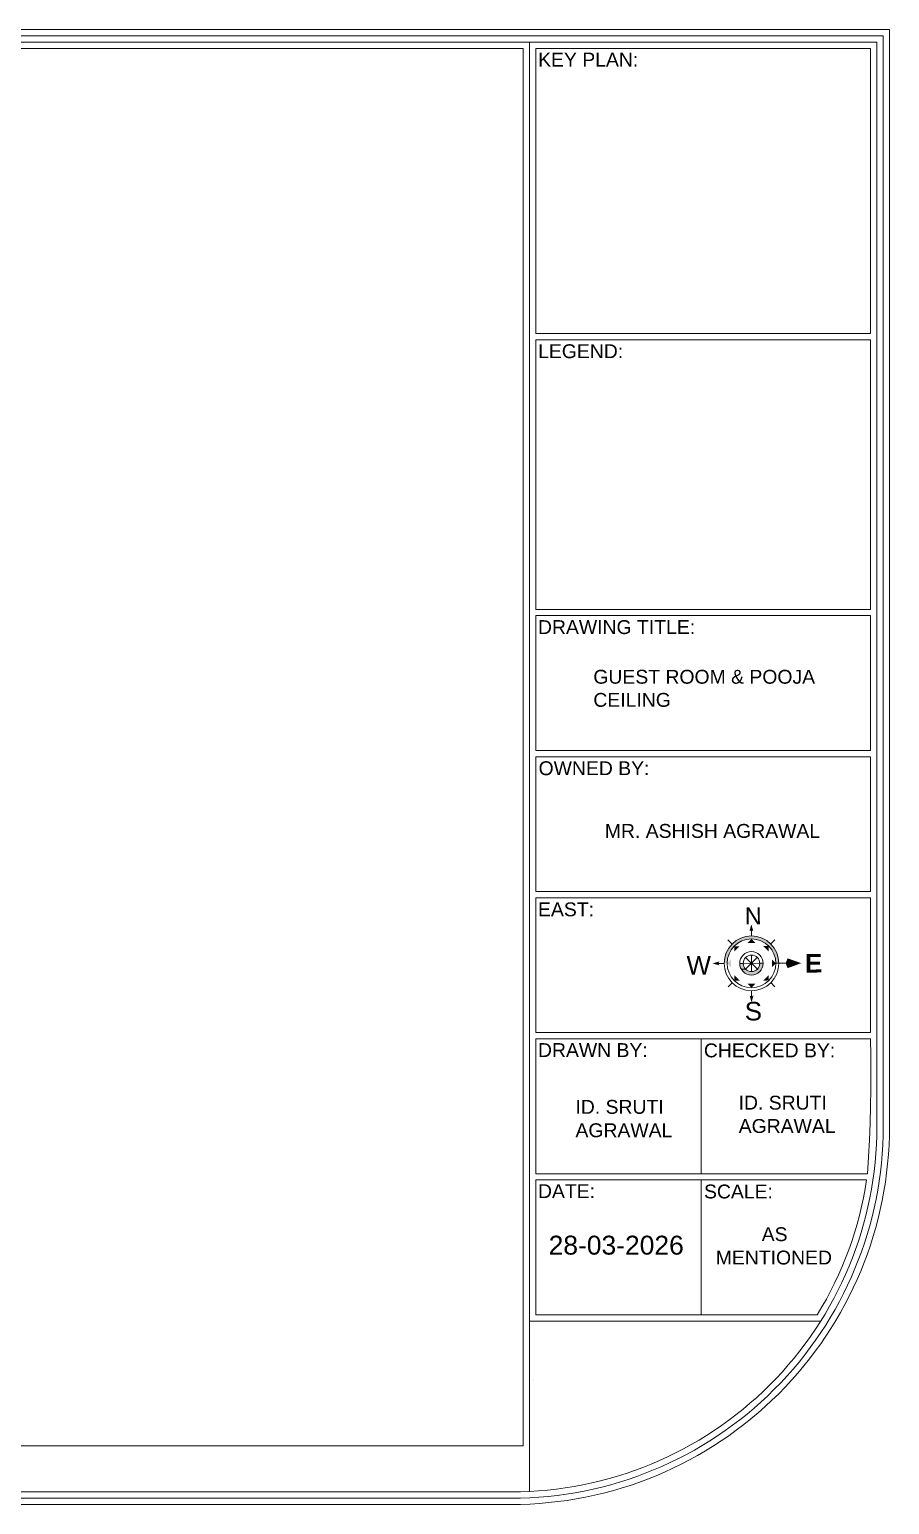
# Model space of a CAD drawing. Header units: inches. Extents: x 213 to 17763, y -4830 to 1802.
# Drawn here: x 13413.8 to 13613.1, y -3641.4 to -3299.5 of the extents above; entities that cross this region are included whole.
import ezdxf

# ---------------------------------------------------------------- set-up
doc = ezdxf.new("R2010")
doc.units = ezdxf.units.IN
doc.header["$MEASUREMENT"] = 0
for name, color, linetype in [('PDF2_0', 7, 'Continuous'), ('PDF2_MK. FURNITURE', 7, 'Continuous'), ('PDF2_MK. HATCH', 7, 'Continuous'), ('PDF2_Text', 1, 'Continuous')]:
    doc.layers.add(name, color=color, linetype=linetype)
doc.layers.add('PDF2_MK. KITCHEN ESSENTAILS', color=7, linetype='Continuous', true_color=0x767676)
doc.styles.add('PDF Arial', font='arial.ttf')

msp = doc.modelspace()

# ---------------------------------------------------------------- hatches: boundary and pattern name
at = {"layer": 'PDF2_0', "lineweight": 5, "transparency": 33554559}
for points in [[(13581.13, -3508.27), (13581.58, -3508.49), (13581.12, -3506.9), (13580.67, -3508.49)], [(13573.47, -3515.95), (13573.69, -3515.5), (13572.12, -3515.97), (13573.7, -3516.4)], [(13583.85, -3515.93), (13583.06, -3515.93), (13583.03, -3516.23), (13583.02, -3516.28), (13582.97, -3516.53), (13582.92, -3516.64), (13582.85, -3516.81), (13582.75, -3516.96), (13582.71, -3517.06), (13582.51, -3517.28), (13582.51, -3517.29), (13582.28, -3517.49), (13582.12, -3517.59), (13582.02, -3517.65), (13581.74, -3517.76), (13581.45, -3517.83), (13581.21, -3517.85), (13581.15, -3517.85), (13580.85, -3517.83), (13580.56, -3517.76), (13580.28, -3517.65), (13580.2, -3517.6), (13580.03, -3517.49), (13579.79, -3517.29), (13579.6, -3517.06), (13579.55, -3516.98), (13579.44, -3516.81), (13579.37, -3516.65), (13579.33, -3516.54), (13579.26, -3516.25), (13579.23, -3515.94), (13578.44, -3515.94), (13578.45, -3516.25), (13578.47, -3516.29), (13578.51, -3516.54), (13578.53, -3516.65), (13578.59, -3516.81), (13578.65, -3516.98), (13578.69, -3517.06), (13578.81, -3517.29), (13578.93, -3517.49), (13579, -3517.6), (13579.05, -3517.65), (13579.15, -3517.76), (13579.21, -3517.83), (13579.23, -3517.85), (13579.49, -3518.09), (13579.5, -3518.09), (13579.79, -3518.28), (13579.79, -3518.29), (13580.11, -3518.44), (13580.12, -3518.44), (13580.44, -3518.55), (13580.45, -3518.56), (13580.79, -3518.62), (13580.81, -3518.62), (13581.16, -3518.65), (13581.49, -3518.62), (13581.51, -3518.62), (13581.84, -3518.56), (13581.85, -3518.55), (13582.17, -3518.44), (13582.19, -3518.44), (13582.5, -3518.29), (13582.51, -3518.28), (13582.79, -3518.09), (13582.8, -3518.09), (13583.06, -3517.85), (13583.07, -3517.85), (13583.08, -3517.83), (13583.14, -3517.76), (13583.25, -3517.65), (13583.3, -3517.59), (13583.36, -3517.49), (13583.5, -3517.29), (13583.5, -3517.28), (13583.66, -3516.96), (13583.7, -3516.81), (13583.77, -3516.64), (13583.79, -3516.53), (13583.84, -3516.28), (13583.84, -3516.23)], [(13592.68, -3515.9), (13589.52, -3514.78), (13589.07, -3515.92), (13589.52, -3517.05)], [(13581.17, -3523.62), (13580.72, -3523.39), (13581.17, -3524.97), (13581.62, -3523.39)]]:
    msp.add_hatch(color=256, dxfattribs=at).paths.add_polyline_path(points)
h = msp.add_hatch(color=256, dxfattribs=at)
h.paths.add_polyline_path([(13575.51, -3515.95), (13576.41, -3516.86), (13576.41, -3515.05)])
h.paths.add_polyline_path([(13581.68, -3509.62), (13581.13, -3509.61), (13580.63, -3509.62), (13580.57, -3509.63), (13580.07, -3509.69), (13580.03, -3509.7), (13579.53, -3509.81), (13579.49, -3509.83), (13579, -3509.97), (13578.97, -3509.98), (13578.49, -3510.19), (13578.45, -3510.2), (13578.27, -3510.29), (13578.23, -3510.31), (13578.23, -3510.33), (13577.97, -3510.46), (13577.88, -3510.51), (13577.61, -3510.68), (13577.5, -3510.75), (13577.32, -3510.9), (13577.06, -3511.09), (13577, -3511.14), (13576.69, -3511.45), (13576.65, -3511.47), (13576.37, -3511.77), (13576.29, -3511.87), (13576.08, -3512.14), (13575.94, -3512.31), (13575.8, -3512.54), (13575.65, -3512.79), (13575.55, -3512.98), (13575.4, -3513.27), (13575.34, -3513.43), (13575.19, -3513.79), (13575.15, -3513.91), (13575.02, -3514.31), (13575.01, -3514.41), (13574.91, -3514.86), (13574.9, -3514.92), (13574.84, -3515.41), (13574.84, -3515.43), (13574.81, -3515.95), (13575.51, -3515.95), (13575.53, -3515.43), (13575.53, -3515.41), (13575.59, -3514.92), (13575.62, -3514.86), (13575.71, -3514.41), (13575.75, -3514.31), (13575.88, -3513.91), (13575.93, -3513.79), (13576.09, -3513.43), (13576.18, -3513.27), (13576.35, -3512.98), (13576.48, -3512.79), (13576.64, -3512.54), (13576.82, -3512.31), (13576.97, -3512.14), (13577.33, -3511.77), (13577.7, -3511.47), (13577.74, -3511.45), (13578.16, -3511.14), (13578.26, -3511.09), (13578.62, -3510.9), (13578.93, -3510.75), (13579.1, -3510.68), (13579.59, -3510.51), (13579.82, -3510.46), (13580.1, -3510.4), (13580.61, -3510.33), (13580.67, -3510.31), (13581.13, -3510.29), (13581.66, -3510.31), (13582.17, -3510.39), (13582.4, -3510.45), (13582.68, -3510.51), (13583.17, -3510.67), (13583.33, -3510.74), (13583.66, -3510.87), (13584, -3511.07), (13584.11, -3511.13), (13584.53, -3511.42), (13584.56, -3511.45), (13584.94, -3511.76), (13585.03, -3511.85), (13585.31, -3512.13), (13585.45, -3512.29), (13585.64, -3512.53), (13585.8, -3512.75), (13585.93, -3512.96), (13586.1, -3513.25), (13586.19, -3513.41), (13586.35, -3513.76), (13586.41, -3513.88), (13586.54, -3514.28), (13586.68, -3514.82), (13586.69, -3514.88), (13586.76, -3515.37), (13586.76, -3515.41), (13586.79, -3515.92), (13586.79, -3515.93), (13587.48, -3515.92), (13587.46, -3515.41), (13587.46, -3515.37), (13587.4, -3514.88), (13587.38, -3514.82), (13587.29, -3514.38), (13587.26, -3514.28), (13587.14, -3513.88), (13587.09, -3513.76), (13586.96, -3513.41), (13586.88, -3513.25), (13586.74, -3512.96), (13586.63, -3512.75), (13586.48, -3512.53), (13586.32, -3512.29), (13586.2, -3512.13), (13586, -3511.85), (13585.91, -3511.76), (13585.62, -3511.45), (13585.59, -3511.42), (13585.28, -3511.13), (13585.2, -3511.07), (13584.96, -3510.87), (13584.76, -3510.74), (13584.67, -3510.67), (13584.4, -3510.51), (13584.3, -3510.45), (13584.19, -3510.39), (13584.06, -3510.31), (13584.02, -3510.29), (13583.84, -3510.2), (13583.81, -3510.19), (13583.33, -3509.98), (13583.3, -3509.97), (13582.8, -3509.83), (13582.77, -3509.81), (13582.25, -3509.7), (13582.23, -3509.69), (13581.71, -3509.63)])

# ---------------------------------------------------------------- linework, layer by layer
at = {"layer": 'PDF2_0', "lineweight": 5}
for points in [[(13525.48, -3641.36), (13131, -3641.36), (13131, -3299.5), (13613.14, -3299.5), (13613.14, -3553.71, -0.414214)], [(13596.39, -3597.38), (13531.18, -3597.38), (13531.18, -3566.15), (13607.83, -3566.15, -0.100864)]]:
    msp.add_lwpolyline(points, format="xyb", close=True, dxfattribs=at)
for points in [[(13525.48, -3639.91), (13132.45, -3639.91), (13132.45, -3300.95), (13611.69, -3300.95), (13611.69, -3553.71, -0.414214), (13525.48, -3639.91)], [(13525.48, -3638.45), (13133.91, -3638.45), (13133.91, -3302.41), (13610.23, -3302.41), (13610.23, -3553.71, -0.414214), (13525.48, -3638.45)]]:
    msp.add_lwpolyline(points, format="xyb", dxfattribs=at)
for points in [[(13135.37, -3303.87), (13528.26, -3303.87), (13528.26, -3627.79), (13135.37, -3627.79)], [(13531.18, -3303.87), (13608.76, -3303.87), (13608.76, -3369.95), (13531.18, -3369.95)], [(13531.18, -3371.42), (13608.76, -3371.42), (13608.76, -3433.89), (13531.18, -3433.89)], [(13531.18, -3435.35), (13608.76, -3435.35), (13608.76, -3466.59), (13531.18, -3466.59)], [(13531.18, -3468.05), (13608.76, -3468.05), (13608.76, -3499.29), (13531.18, -3499.29)], [(13531.18, -3500.75), (13608.76, -3500.75), (13608.76, -3531.99), (13531.18, -3531.99)], [(13608.76, -3533.45), (13531.18, -3533.45), (13531.18, -3564.69), (13608.03, -3564.69), (13608.29, -3560.79), (13608.48, -3556.89), (13608.64, -3552.98), (13608.76, -3549.08), (13608.83, -3545.17), (13608.85, -3541.26), (13608.83, -3537.36)]]:
    msp.add_lwpolyline(points, close=True, dxfattribs=at)
for points in [[(13576.65, -3511.47), (13575.7, -3510.52)], [(13581.13, -3509.61), (13581.13, -3508.27)], [(13585.62, -3511.45), (13586.57, -3510.5)], [(13581.15, -3514.02), (13581.15, -3517.85)], [(13574.81, -3515.95), (13573.47, -3515.95)], [(13578.44, -3515.94), (13579.23, -3515.94), (13583.06, -3515.93), (13583.85, -3515.93)], [(13579.79, -3517.29), (13578.81, -3517.29), (13579.79, -3517.29)], [(13582.5, -3514.58), (13579.79, -3517.29)], [(13582.51, -3517.29), (13579.79, -3514.59)], [(13587.48, -3515.92), (13586.79, -3515.93)], [(13588.82, -3515.92), (13587.48, -3515.92), (13589.07, -3515.92)], [(13576.68, -3520.42), (13575.74, -3521.38)], [(13585.64, -3520.41), (13586.59, -3521.35)], [(13581.16, -3522.28), (13581.17, -3523.62)], [(13569.5, -3533.45), (13569.5, -3564.69)], [(13569.5, -3566.15), (13569.5, -3597.38)], [(13529.72, -3598.85), (13597.2, -3598.85)]]:
    msp.add_lwpolyline(points, dxfattribs=at)
for centre, radius in [((13581.15, -3515.94), 6.34), ((13581.15, -3515.94), 5.65), ((13581.14, -3515.94), 2.71), ((13581.15, -3515.94), 1.92)]:
    msp.add_circle(centre, radius, dxfattribs=at)
for start, end in [(0, 1.759553279988484e-06), (269.9999982403425, 270)]:
    msp.add_arc((13525.48, -3553.7), 87.66, start, end, dxfattribs=at)
at = {"layer": 'PDF2_0', "lineweight": 5, "transparency": 33554559}
for points in [[(13581.13, -3510.29), (13580.23, -3511.2), (13582.04, -3511.19)], [(13577.15, -3511.96), (13577.15, -3513.24), (13578.43, -3511.96)], [(13585.13, -3511.93), (13583.85, -3511.95), (13585.13, -3513.21)], [(13586.79, -3515.93), (13585.89, -3515.03), (13585.89, -3516.83)], [(13577.16, -3519.94), (13578.44, -3519.94), (13577.16, -3518.66)], [(13581.16, -3521.58), (13582.06, -3520.68), (13580.26, -3520.68)], [(13585.15, -3519.91), (13585.14, -3518.65), (13583.88, -3519.93)]]:
    msp.add_solid(points, dxfattribs=at)
at = {"layer": 'PDF2_MK. FURNITURE', "lineweight": 5}
msp.add_lwpolyline([(13530.55, -3612.67), (13530.55, -3612.71)], dxfattribs=at)
at = {"layer": 'PDF2_MK. HATCH', "lineweight": 5}
msp.add_lwpolyline([(13529.72, -3302.41), (13529.72, -3638.34)], dxfattribs=at)
at = {"layer": 'PDF2_MK. KITCHEN ESSENTAILS', "lineweight": 5}
msp.add_lwpolyline([(13135.37, -3627.79), (13528.26, -3627.79), (13528.26, -3303.87), (13135.37, -3303.87)], close=True, dxfattribs=at)

# ---------------------------------------------------------------- texts
at = {"layer": 'PDF2_Text', "color": 7, "lineweight": 5, "attachment_point": 7, "style": 'PDF Arial'}
for s, insert, char_height in [('KEY PLAN:', (13531.7, -3308.08), 3.214), ('LEGEND:', (13531.7, -3375.72), 3.214), ('DRAWING TITLE:', (13531.67, -3439.66), 3.2143), ('OWNED BY:', (13531.81, -3472.37), 3.214), ('MR. ASHISH AGRAWAL', (13547.16, -3486.9), 3.2143), ('EAST:', (13531.68, -3505.07), 3.214), ('DRAWN BY:', (13531.67, -3537.65), 3.214), ('CHECKED BY:', (13570.12, -3537.77), 3.2143), ('ID. SRUTI', (13540.35, -3550.86), 3.214), ('ID. SRUTI', (13578.17, -3549.88), 3.214), ('AGRAWAL', (13540.36, -3556.28), 3.214), ('AGRAWAL', (13578.19, -3555.29), 3.214), ('DATE:', (13531.67, -3570.35), 3.214), ('SCALE:', (13570.15, -3570.47), 3.214), ('28-03-2026', (13534.14, -3583.51), 4.383), ('AS', (13583.52, -3580.37), 3.214), ('MENTIONED', (13572.87, -3585.78), 3.214)]:
    msp.add_mtext(s, dxfattribs=dict(at, insert=insert, char_height=char_height))
at = {"layer": 'PDF2_Text', "color": 7, "lineweight": 5, "insert": (13544.5, -3456.53), "char_height": 3.2143, "width": 55.9734, "attachment_point": 7, "style": 'PDF Arial'}
msp.add_mtext('GUEST ROOM & POOJA\\PCEILING', dxfattribs=at)
at = {"layer": 'PDF2_Text', "color": 7, "lineweight": 5, "attachment_point": 7, "style": 'PDF Arial'}
for s, insert, char_height, rotation in [('N', (13579.59, -3506.9), 3.91, 0.1759), ('W', (13566.1, -3518.54), 4.3, 0.1209), ('{\\fArial|b1|i0|c0|p34;\\C240;\\c2367469;E}', (13593.55, -3518.07), 4.3001, 0.1759), ('S', (13579.59, -3529.24), 4.3, 0.1759)]:
    msp.add_mtext(s, dxfattribs=dict(at, insert=insert, char_height=char_height, rotation=rotation))

doc.saveas('drawing.dxf')
